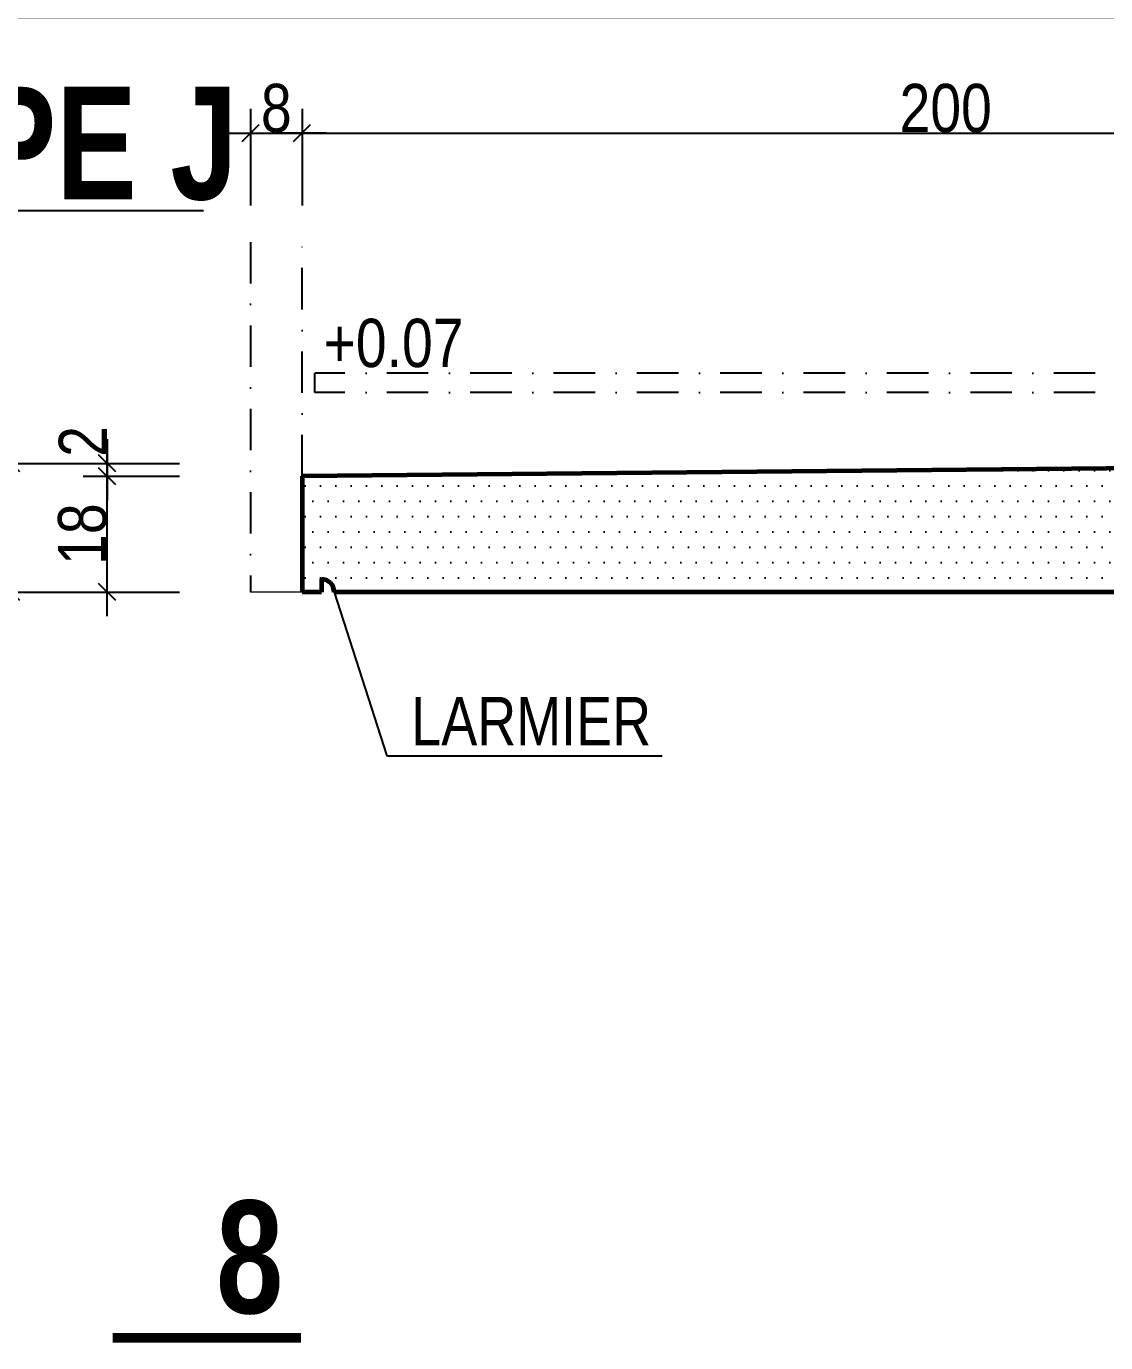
# Model space of a CAD drawing. Header units: centimetres. Extents: x 13865 to 22908, y -23237 to -19037.
# Drawn here: x 19159.8 to 19495.1, y -22741 to -22331.9 of the extents above; entities that cross this region are included whole.
import ezdxf
from ezdxf.enums import TextEntityAlignment as Align

# ---------------------------------------------------------------- set-up
doc = ezdxf.new("R2010")
doc.units = ezdxf.units.CM
doc.header["$LTSCALE"] = 25.4
doc.header["$PDMODE"] = 1
doc.header["$PDSIZE"] = -2
doc.linetypes.add('TIRETPTX2', pattern=[50.8, 25.4, -12.7, 0, -12.7])
for name, color, linetype in [('01_cote_gen', 4, 'Continuous'), ('01_linteaux', 2, 'Continuous'), ('01_texte', 230, 'Continuous'), ('AA_COTES', 2, 'Continuous')]:
    doc.layers.add(name, color=color, linetype=linetype)
doc.layers.add('01_murs_coup', color=5, linetype='Continuous', lineweight=60)
doc.layers.add('01_tram_axes', color=2, linetype='TIRETPTX2', lineweight=9)
doc.styles.add('ARIAL NA', font='ARIALN.TTF')
doc.styles.add('impact', font='impact.ttf')
doc.styles.add('MATTE_TXT', font='arial.ttf')
doc.styles.add('STYLE2', font='ARIALN.TTF')
doc.dimstyles.new('JB25', dxfattribs={"dimscale": 0.1, "dimtxt": 150, "dimasz": 15, "dimexe": 0.1, "dimexo": 0.1, "dimgap": 0.09, "dimtad": 1, "dimdec": 1, "dimlfac": 0.5, "dimdsep": 46, "dimtxsty": 'STYLE2', "dimblk1": 'BOND_G', "dimblk2": 'BOND_D', "dimsah": 1, "dimcen": 1.5, "dimdle": 0.01, "dimse1": 1, "dimse2": 1, "dimclrd": 4, "dimclre": 2, "dimclrt": 6, "dimazin": 2, "dimtfac": 2.333333, "dimtdec": 1, "dimtix": 1, "dimtmove": 2, "dimatfit": 3, "dimldrblk": 'BOND_G', "dimfxl": 1, "dimtolj": 1, "dimtzin": 0, "dimarcsym": 0})
doc.dimstyles.new('JB50', dxfattribs={"dimscale": 0.1, "dimtxt": 150, "dimasz": 15, "dimexe": 0.1, "dimexo": 0.1, "dimgap": 0.09, "dimtad": 1, "dimdec": 1, "dimdsep": 46, "dimtxsty": 'STYLE2', "dimblk1": 'BOND_G', "dimblk2": 'BOND_D', "dimsah": 1, "dimcen": 1.5, "dimdle": 0.01, "dimse1": 1, "dimse2": 1, "dimclrd": 4, "dimclre": 2, "dimclrt": 6, "dimazin": 2, "dimtfac": 2.333333, "dimtdec": 1, "dimtix": 1, "dimtmove": 2, "dimatfit": 3, "dimldrblk": 'BOND_G', "dimfxl": 1, "dimtolj": 1, "dimtzin": 0, "dimarcsym": 0})

# ---------------------------------------------------------------- blocks, each defined once
blk = doc.blocks.new('BOND_G')
at = {"layer": 'AA_COTES', "color": 0}
for p, q in [((0, -5), (0, 15)), ((5, 0), (-5, 0)), ((1.77, 1.77), (-1.77, -1.77))]:
    blk.add_line(p, q, dxfattribs=at)
blk = doc.blocks.new('BOND_D')
at = {"layer": 'AA_COTES', "color": 0}
for p, q in [((0, 5), (0, -15)), ((5, 0), (-5, 0)), ((-1.77, -1.77), (1.77, 1.77))]:
    blk.add_line(p, q, dxfattribs=at)
blk = doc.blocks.new('*D5')
at = {"layer": '01_cote_gen', "color": 4, "lineweight": -2, "ltscale": 200, "transparency": 16777216}
blk.add_line((21478.03, -22329.23), (18850.03, -22329.23), dxfattribs=at)
at = {"layer": 'Defpoints', "color": 0, "ltscale": 200, "transparency": 16777216}
for p in [(18848.53, -22244.44), (21479.53, -22244.44), (18848.53, -22329.23)]:
    blk.add_point(p, dxfattribs=at)
at = {"layer": '01_cote_gen', "color": 4, "lineweight": -2, "ltscale": 200, "transparency": 16777216, "xscale": 1.5, "yscale": 1.5, "zscale": 1.5, "rotation": 180}
blk.add_blockref('BOND_D', (18848.53, -22329.23), dxfattribs=at)
at = {"layer": '01_cote_gen', "color": 4, "lineweight": -2, "ltscale": 200, "transparency": 16777216, "xscale": 1.5, "yscale": 1.5, "zscale": 1.5}
blk.add_blockref('BOND_G', (21479.53, -22329.23), dxfattribs=at)
at = {"layer": '01_cote_gen', "color": 6, "ltscale": 200, "transparency": 16777216, "insert": (20164.03, -22321.56), "char_height": 15, "attachment_point": 5, "style": 'STYLE2'}
blk.add_mtext('\\A1;2631', dxfattribs=at)
blk = doc.blocks.new('*D674')
at = {"layer": '01_cote_gen', "color": 4, "lineweight": -2, "transparency": 16777216}
blk.add_line((19230.94, -22365.09), (19243.94, -22365.09), dxfattribs=at)
at = {"layer": 'Defpoints', "color": 0, "transparency": 16777216}
for p in [(19245.44, -22365.09), (19229.44, -22398.97), (19245.44, -22401.92)]:
    blk.add_point(p, dxfattribs=at)
at = {"layer": '01_cote_gen', "color": 4, "lineweight": -2, "transparency": 16777216, "xscale": 1.5, "yscale": 1.5, "zscale": 1.5, "rotation": 180}
blk.add_blockref('BOND_G', (19229.44, -22365.09), dxfattribs=at)
at = {"layer": '01_cote_gen', "color": 4, "lineweight": -2, "transparency": 16777216, "xscale": 1.5, "yscale": 1.5, "zscale": 1.5}
blk.add_blockref('BOND_D', (19245.44, -22365.09), dxfattribs=at)
at = {"layer": '01_cote_gen', "color": 6, "transparency": 16777216, "insert": (19237.44, -22357.42), "char_height": 15, "attachment_point": 5, "style": 'STYLE2'}
blk.add_mtext('\\A1;8', dxfattribs=at)
blk = doc.blocks.new('*D675')
at = {"layer": '01_cote_gen', "color": 4, "lineweight": -2, "transparency": 16777216}
blk.add_line((19246.94, -22365.09), (19643.94, -22365.09), dxfattribs=at)
at = {"layer": 'Defpoints', "color": 0, "transparency": 16777216}
for p in [(19645.44, -22365.09), (19645.44, -22389.44), (19245.44, -22401.92)]:
    blk.add_point(p, dxfattribs=at)
at = {"layer": '01_cote_gen', "color": 4, "lineweight": -2, "transparency": 16777216, "xscale": 1.5, "yscale": 1.5, "zscale": 1.5, "rotation": 180}
blk.add_blockref('BOND_G', (19245.44, -22365.09), dxfattribs=at)
at = {"layer": '01_cote_gen', "color": 4, "lineweight": -2, "transparency": 16777216, "xscale": 1.5, "yscale": 1.5, "zscale": 1.5}
blk.add_blockref('BOND_D', (19645.44, -22365.09), dxfattribs=at)
at = {"layer": '01_cote_gen', "color": 6, "transparency": 16777216, "insert": (19445.44, -22357.42), "char_height": 15, "attachment_point": 5, "style": 'STYLE2'}
blk.add_mtext('\\A1;200', dxfattribs=at)
blk = doc.blocks.new('*D677')
at = {"layer": '01_cote_gen', "color": 4, "lineweight": -2, "transparency": 16777216}
blk.add_line((19155.1, -22506.25), (19155.1, -22469.25), dxfattribs=at)
at = {"layer": 'Defpoints', "color": 0, "transparency": 16777216}
for p in [(19155.1, -22467.75), (19636.41, -22467.75), (19232.41, -22507.75)]:
    blk.add_point(p, dxfattribs=at)
at = {"layer": '01_cote_gen', "color": 4, "lineweight": -2, "transparency": 16777216, "xscale": 1.5, "yscale": 1.5, "zscale": 1.5}
for name, p, rotation in [('BOND_D', (19155.1, -22467.75), 90), ('BOND_G', (19155.1, -22507.75), 270)]:
    blk.add_blockref(name, p, dxfattribs=dict(at, rotation=rotation))
at = {"layer": '01_cote_gen', "color": 6, "transparency": 16777216, "insert": (19147.43, -22487.75), "char_height": 15, "attachment_point": 5, "rotation": 90, "style": 'STYLE2'}
blk.add_mtext('\\A1;20', dxfattribs=at)
blk = doc.blocks.new('*D678')
at = {"layer": '01_cote_gen', "color": 4, "lineweight": -2, "transparency": 16777216}
blk.add_line((19184.88, -22506.25), (19184.88, -22473.26), dxfattribs=at)
at = {"layer": 'Defpoints', "color": 0, "transparency": 16777216}
for p in [(19184.88, -22471.76), (19245.1, -22471.76), (19245.44, -22507.75)]:
    blk.add_point(p, dxfattribs=at)
at = {"layer": '01_cote_gen', "color": 4, "lineweight": -2, "transparency": 16777216, "xscale": 1.5, "yscale": 1.5, "zscale": 1.5}
for name, p, rotation in [('BOND_D', (19184.88, -22471.76), 90), ('BOND_G', (19184.88, -22507.75), 270)]:
    blk.add_blockref(name, p, dxfattribs=dict(at, rotation=rotation))
at = {"layer": '01_cote_gen', "color": 6, "transparency": 16777216, "insert": (19177.21, -22489.75), "char_height": 15, "attachment_point": 5, "rotation": 90, "style": 'STYLE2'}
blk.add_mtext('\\A1;18', dxfattribs=at)
blk = doc.blocks.new('*D679')
at = {"layer": '01_cote_gen', "color": 4, "lineweight": -2, "transparency": 16777216}
blk.add_line((19184.88, -22470.26), (19184.88, -22469.25), dxfattribs=at)
at = {"layer": 'Defpoints', "color": 0, "transparency": 16777216}
for p in [(19177.38, -22467.75), (19184.88, -22467.75), (19177.38, -22471.76)]:
    blk.add_point(p, dxfattribs=at)
at = {"layer": '01_cote_gen', "color": 4, "lineweight": -2, "transparency": 16777216, "xscale": 1.5, "yscale": 1.5, "zscale": 1.5}
for name, p, rotation in [('BOND_D', (19184.88, -22467.75), 90), ('BOND_G', (19184.88, -22471.76), 270)]:
    blk.add_blockref(name, p, dxfattribs=dict(at, rotation=rotation))
at = {"layer": '01_cote_gen', "color": 6, "transparency": 16777216, "insert": (19177.34, -22460.95), "char_height": 15, "attachment_point": 5, "rotation": 90, "style": 'STYLE2'}
blk.add_mtext('\\A1;2', dxfattribs=at)

msp = doc.modelspace()

# ---------------------------------------------------------------- hatches: boundary and pattern name
at = {"layer": '01_linteaux', "ltscale": 10}
h = msp.add_hatch(dxfattribs=at)
h.set_pattern_fill('DOTS', color=256, scale=3)
h.set_pattern_definition([(0, (1979.989, 3380.906), (2.38125, 4.7625), [0, -4.7625])])
edge = h.paths.add_edge_path()
edge.add_line((19245.44, -22471.75), (19649.44, -22467.93))
edge.add_line((19649.44, -22467.93), (19649.44, -22507.75))
edge.add_line((19649.44, -22507.75), (19255.44, -22507.75))
edge.add_arc((19251.44, -22507.75), 4, 360, 450)
edge.add_line((19251.44, -22503.75), (19251.44, -22507.75))
edge.add_line((19251.44, -22507.75), (19245.44, -22507.75))
edge.add_line((19245.44, -22507.75), (19245.44, -22471.75))

# ---------------------------------------------------------------- linework, layer by layer
at = {"layer": '01_linteaux', "linetype": 'TIRETPTX2', "ltscale": 0.02}
for p, q in [((19229.44, -22398.97), (19229.44, -22507.75)), ((19245.44, -22471.75), (19245.44, -22398.97)), ((19673.26, -22439.75), (19249.44, -22439.75)), ((19249.44, -22445.75), (19249.44, -22439.75)), ((19673.26, -22445.75), (19249.44, -22445.75))]:
    msp.add_line(p, q, dxfattribs=at)
at = {"layer": '01_murs_coup'}
for p, q in [((19649.44, -22467.89), (19245.44, -22471.75)), ((19245.44, -22471.75), (19245.44, -22507.75)), ((19251.44, -22503.75), (19251.44, -22507.75)), ((19251.44, -22507.75), (19245.44, -22507.75)), ((19649.44, -22507.75), (19255.44, -22507.75))]:
    msp.add_line(p, q, dxfattribs=at)
msp.add_arc((19251.44, -22507.75), 4, 0, 90, dxfattribs=at)
at = {"layer": '01_texte'}
for p, q in [((19214.8, -22389.3), (19069.2, -22389.3)), ((19255.44, -22507.75), (19271.8, -22558.69)), ((19271.8, -22558.69), (19357.32, -22558.69))]:
    msp.add_line(p, q, dxfattribs=at)
at = {"layer": '01_texte', "const_width": 3}
msp.add_lwpolyline([(19245.07, -22739.53), (19186.57, -22739.53)], dxfattribs=at)
at = {"layer": '01_tram_axes', "ltscale": 0.5}
msp.add_line((19245.44, -22507.75), (19229.44, -22507.75), dxfattribs=at)

# ---------------------------------------------------------------- texts
at = {"layer": '01_texte', "style": 'impact'}
msp.add_text('COUPE J', height=35, dxfattribs=at).set_placement((19142.99, -22368.2), align=Align.MIDDLE)
at = {"layer": '01_texte', "style": 'ARIAL NA'}
msp.add_text('+0.07', height=15, dxfattribs=at).set_placement((19252.12, -22437.83))
at = {"layer": '01_texte', "style": 'MATTE_TXT', "width": 0.8}
msp.add_text('LARMIER', height=15, dxfattribs=at).set_placement((19316.63, -22559.85), align=Align.BOTTOM_CENTER)
at = {"layer": '01_texte', "style": 'impact'}
msp.add_text('8', height=35, rotation=0, dxfattribs=at).set_placement((19229.15, -22742.38), align=Align.BOTTOM_CENTER)

# ---------------------------------------------------------------- dimensions: what is measured, and where the dimension line sits
at = {"layer": '01_cote_gen', "ltscale": 200}
dim = msp.add_linear_dim(base=(18848.53, -22329.23), p1=(21479.53, -22244.44), p2=(18848.53, -22244.44), dimstyle='JB50', dxfattribs=at)
dim.commit()
dim.dimension.update_dxf_attribs({"geometry": '*D5', "text_midpoint": (20164.03, -22321.56)})
at = {"layer": '01_cote_gen'}
for base, p1, p2, picture, middle in [((19245.44, -22365.09), (19229.44, -22398.97), (19245.44, -22401.92), '*D674', (19237.44, -22357.42)), ((19645.44, -22365.09), (19245.44, -22401.92), (19645.44, -22389.44), '*D675', (19445.44, -22357.42))]:
    dim = msp.add_linear_dim(base=base, p1=p1, p2=p2, dimstyle='JB25', dxfattribs=at)
    dim.commit()
    dim.dimension.update_dxf_attribs({"geometry": picture, "text_midpoint": middle})
dim = msp.add_linear_dim(base=(19184.88, -22467.75), p1=(19177.38, -22471.76), p2=(19177.38, -22467.75), angle=90, dimstyle='JB25', dxfattribs=at)
dim.commit()
dim.dimension.update_dxf_attribs({"geometry": '*D679', "text_midpoint": (19177.34, -22460.95), "dimtype": 160})
for base, p1, p2, picture, middle in [((19155.1, -22467.75), (19232.41, -22507.75), (19636.41, -22467.75), '*D677', (19147.43, -22487.75)), ((19184.88, -22471.76), (19245.44, -22507.75), (19245.1, -22471.76), '*D678', (19177.21, -22489.75))]:
    dim = msp.add_linear_dim(base=base, p1=p1, p2=p2, angle=90, dimstyle='JB25', dxfattribs=at)
    dim.commit()
    dim.dimension.update_dxf_attribs({"geometry": picture, "text_midpoint": middle})

doc.saveas('drawing.dxf')
